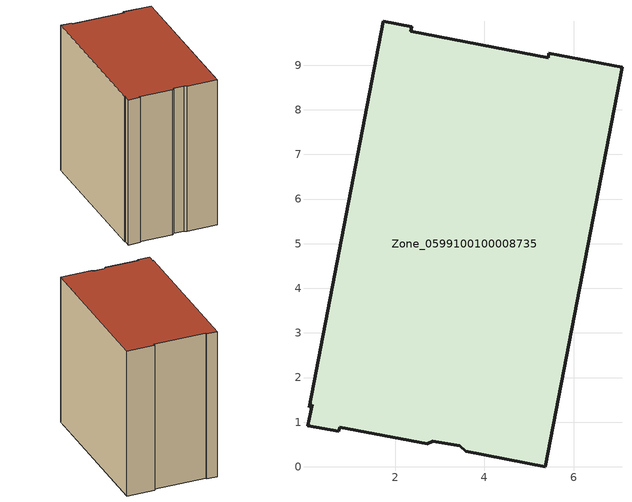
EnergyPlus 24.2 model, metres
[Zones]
Zone_0599100100008735
 floor ground (C_G): 0.74,0.79 0.04,0.93 0.15,1.39 0.08,1.33 1.73,9.98 2.37,9.86 2.35,9.76 5.43,9.17 5.45,9.27 7.08,8.95 5.37,0 3.59,0.34 3.46,0.47 2.85,0.57 2.72,0.51 0.76,0.89 z0
 wall outside (C_F): 0.08,1.33 0.15,1.39 0.04,0.93 0.74,0.79 0.76,0.89 2.72,0.51 2.85,0.57 3.46,0.47 3.59,0.34 5.37,0 7.08,8.95 5.45,9.27 5.43,9.17 2.35,9.76 2.37,9.86 1.73,9.98 0.08,1.33 z0:9.19
 roof outside (C_R): 0.04,0.93 0.74,0.79 0.76,0.89 2.72,0.51 2.85,0.57 3.46,0.47 3.59,0.34 5.37,0 7.08,8.95 5.45,9.27 5.43,9.17 2.35,9.76 2.37,9.86 1.73,9.98 0.08,1.33 0.15,1.39 z9.19
[BUILDING]
Pand.0599100100008735: North Axis=0; Terrain=City; Loads Convergence Tolerance Value=0.04; Temperature Convergence Tolerance Value=0.4; Solar Distribution=FullExterior; Maximum Number of Warmup Days=25; Minimum Number of Warmup Days=1
[Site:Location]
Rotterdam.The.Hague.AP_ZH_NLD Design_Conditions: Latitude=51.96; Longitude=4.45; Time Zone=1; Elevation=-4.5
[SITE:GROUNDTEMPERATURE:BUILDINGSURFACE]
18, 18, 18, 18, 18, 18, 18, 18, 18, 18, 18, 18
[MATERIAL] Thermal Absorptance=0.9; Solar Absorptance=0.7; Visible Absorptance=0.7
Name | Roughness | Thickness | Conductivity | Density | Specific Heat
G.TC.2015-2018 | MediumSmooth | 0.15 | 0.0428571 | 540 | 1210
F.TC.2015-2018 | Rough | 0.3 | 0.0666667 | 1920 | 840
R.TC.2015-2018 | MediumRough | 0.2 | 0.0333333 | 1500 | 1000
[CONSTRUCTION]
C_G: G.TC.2015-2018
C_F: F.TC.2015-2018
C_R: R.TC.2015-2018
[ZONE]
Zone_0599100100008735: Type=1; Multiplier=1; Ceiling Height=Autocalculate; Volume=Autocalculate; Floor Area=autocalculate; Part of Total Floor Area=Yes
[ZONEINFILTRATION:DESIGNFLOWRATE]
Infil_Zone_0599100100008735: Zone or ZoneList or Space or SpaceList=Zone_0599100100008735; Schedule=AlwaysOn; Design Flow Rate Calculation Method=Flow/Area; Flow Rate per Floor Area=0.0015; Constant Term Coefficient=1; Temperature Term Coefficient=0; Velocity Term Coefficient=0; Velocity Squared Term Coefficient=0
[HVACTEMPLATE:ZONE:IDEALLOADSAIRSYSTEM]
Zone_0599100100008735: Maximum Heating Supply Air Temperature=50; Minimum Cooling Supply Air Temperature=13; Maximum Heating Supply Air Humidity Ratio=0.0156; Minimum Cooling Supply Air Humidity Ratio=0.0077; Heating Limit=NoLimit; Cooling Limit=NoLimit; Dehumidification Control Type=ConstantSensibleHeatRatio; Cooling Sensible Heat Ratio=0.7; Dehumidification Setpoint=60; Humidification Control Type=None; Humidification Setpoint=30; Outdoor Air Method=None; Outdoor Air Flow Rate per Person=0.00944; Outdoor Air Flow Rate per Zone Floor Area=0; Outdoor Air Flow Rate per Zone=0; Demand Controlled Ventilation Type=None; Outdoor Air Economizer Type=NoEconomizer; Heat Recovery Type=None; Sensible Heat Recovery Effectiveness=0.7; Latent Heat Recovery Effectiveness=0.65
[ZONECONTROL:THERMOSTAT]
ThermostatControl_Zone_0599100100008735: Zone or ZoneList=Zone_0599100100008735; Control Type Schedule=DualSetpointControlType; Control 1=Thermostat_Zone_0599100100008735; Temperature Difference Between Cutout And Setpoint=0
[THERMOSTATSETPOINT:DUALSETPOINT]
Thermostat_Zone_0599100100008735: Heating Setpoint Temperature Schedule=HeatingSetpoint_Zone_0599100100008735; Cooling Setpoint Temperature Schedule=CoolingSetpoint_Zone_0599100100008735
[SCHEDULE:COMPACT]
HeatingSetpoint_Zone_0599100100008735: Through: 12/31, For: AllDays, Until: 24:00, 21
CoolingSetpoint_Zone_0599100100008735: Through: 12/31, For: AllDays, Until: 24:00, 24
DualSetpointControlType: Through: 12/31, For: AllDays, Until: 24:00, 4
AlwaysOn: Through: 12/31, For: AllDays, Until: 24:00, 1
